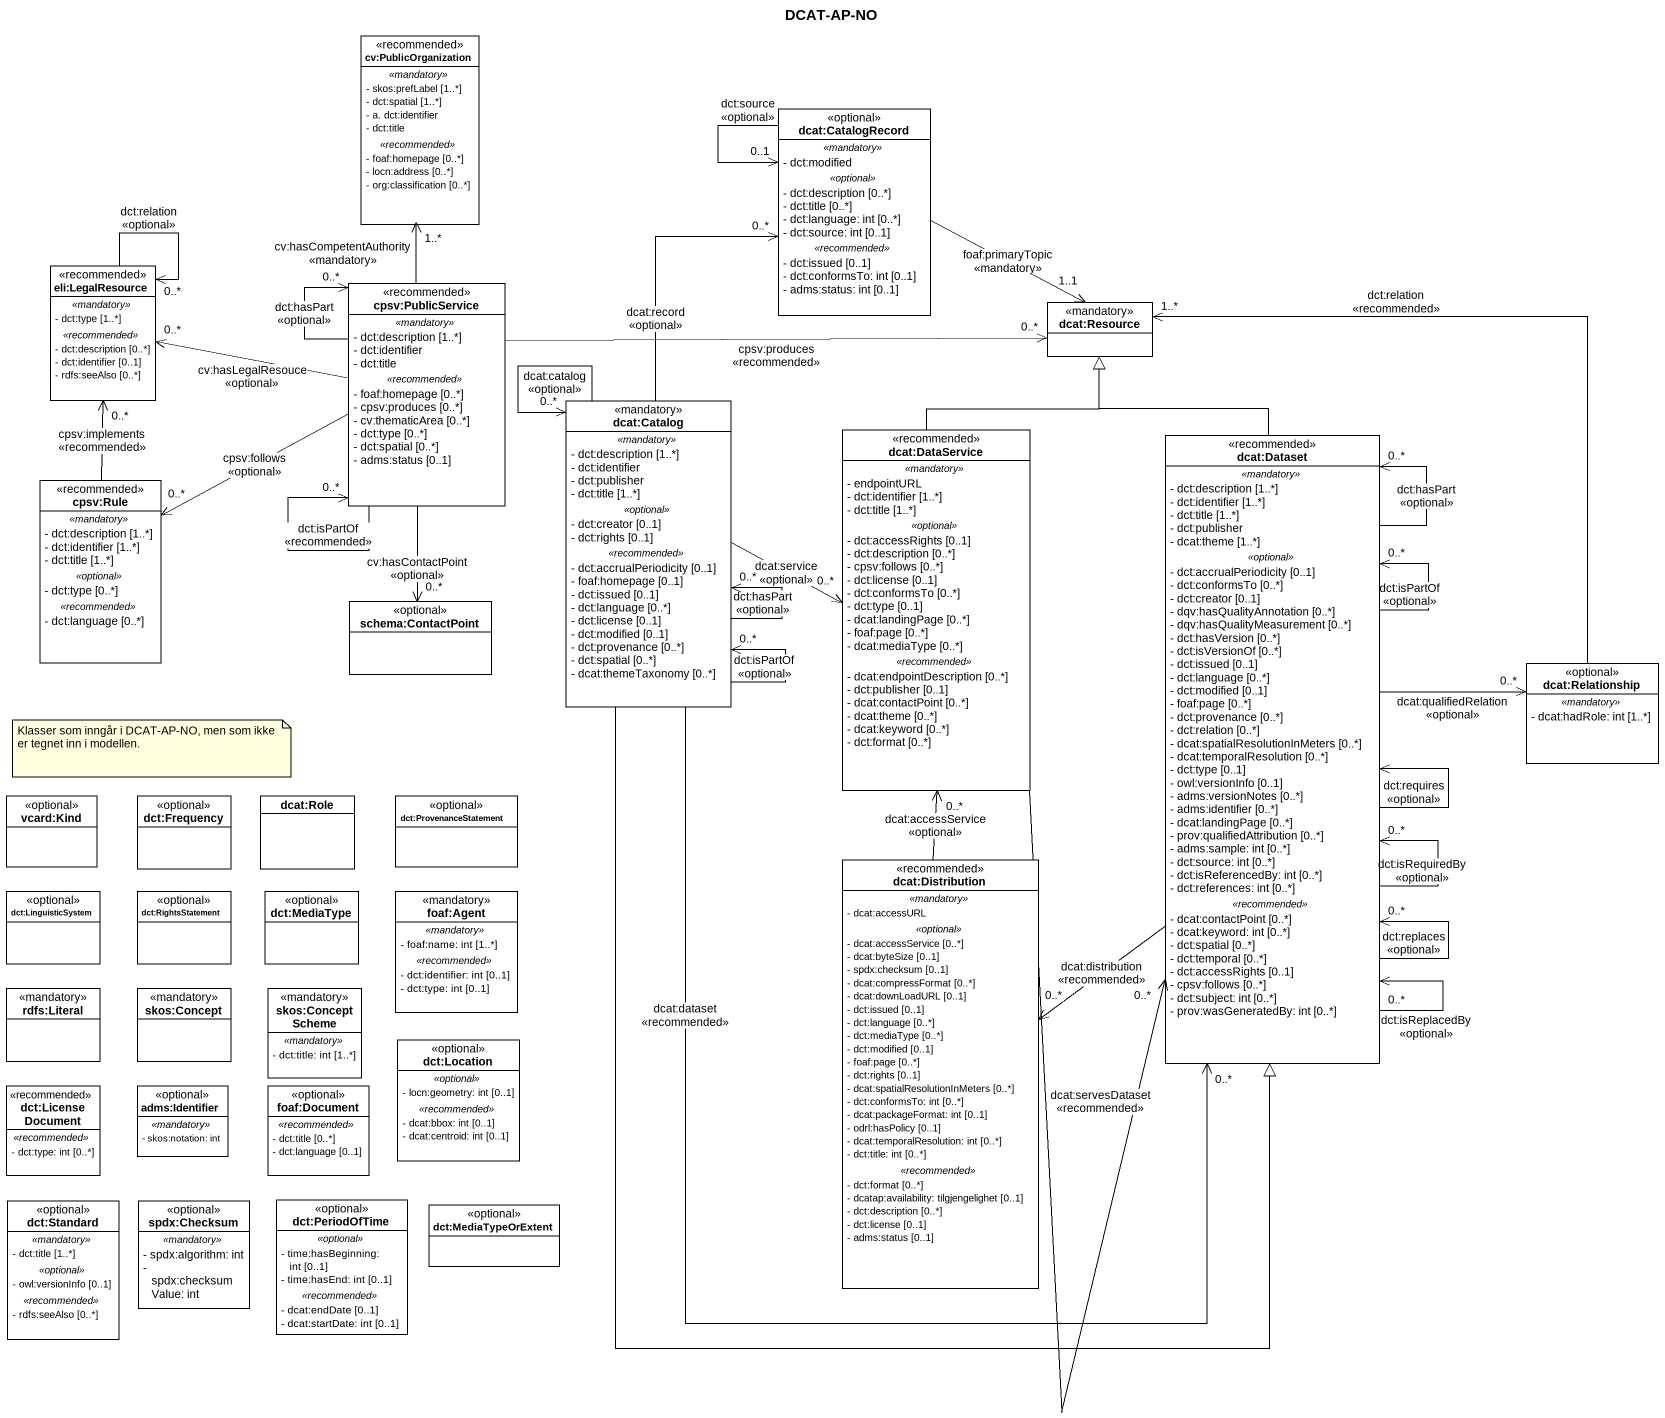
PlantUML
@startuml
title DCAT-AP-NO
hide circle
hide empty members
skinparam classAttributeIconSize 0
class "cv:PublicOrganization" as cv_PublicOrganization <<recommended>> #FFFFFF {
  .. <<mandatory>> ..
  - skos:prefLabel [1..*]
  - dct:spatial [1..*]
  - a. dct:identifier
  - dct:title
  .. <<recommended>> ..
  - foaf:homepage [0..*]
  - locn:address [0..*]
  - org:classification [0..*]
}
class "dcat:CatalogRecord" as dcat_CatalogRecord <<optional>> #FFFFFF {
  .. <<mandatory>> ..
  - dct:modified
  .. <<optional>> ..
  - dct:description [0..*]
  - dct:title [0..*]
  - dct:language: int [0..*]
  - dct:source: int [0..1]
  .. <<recommended>> ..
  - dct:issued [0..1]
  - dct:conformsTo: int [0..1]
  - adms:status: int [0..1]
}
class "eli:LegalResource" as eli_LegalResource <<recommended>> #FFFFFF {
  .. <<mandatory>> ..
  - dct:type [1..*]
  .. <<recommended>> ..
  - dct:description [0..*]
  - dct:identifier [0..1]
  - rdfs:seeAlso [0..*]
}
class "cpsv:PublicService" as cpsv_PublicService <<recommended>> #FFFFFF {
  .. <<mandatory>> ..
  - dct:description [1..*]
  - dct:identifier
  - dct:title
  .. <<recommended>> ..
  - foaf:homepage [0..*]
  - cpsv:produces [0..*]
  - cv:thematicArea [0..*]
  - dct:type [0..*]
  - dct:spatial [0..*]
  - adms:status [0..1]
}
class "dcat:Resource" as dcat_Resource <<mandatory>> #FFFFFF
class "dcat:Catalog" as dcat_Catalog <<mandatory>> #FFFFFF {
  .. <<mandatory>> ..
  - dct:description [1..*]
  - dct:identifier
  - dct:publisher
  - dct:title [1..*]
  .. <<optional>> ..
  - dct:creator [0..1]
  - dct:rights [0..1]
  .. <<recommended>> ..
  - dct:accrualPeriodicity [0..1]
  - foaf:homepage [0..1]
  - dct:issued [0..1]
  - dct:language [0..*]
  - dct:license [0..1]
  - dct:modified [0..1]
  - dct:provenance [0..*]
  - dct:spatial [0..*]
  - dcat:themeTaxonomy [0..*]
}
class "dcat:DataService" as dcat_DataService <<recommended>> #FFFFFF {
  .. <<mandatory>> ..
  - endpointURL
  - dct:identifier [1..*]
  - dct:title [1..*]
  .. <<optional>> ..
  - dct:accessRights [0..1]
  - dct:description [0..*]
  - cpsv:follows [0..*]
  - dct:license [0..1]
  - dct:conformsTo [0..*]
  - dct:type [0..1]
  - dcat:landingPage [0..*]
  - foaf:page [0..*]
  - dcat:mediaType [0..*]
  .. <<recommended>> ..
  - dcat:endpointDescription [0..*]
  - dct:publisher [0..1]
  - dcat:contactPoint [0..*]
  - dcat:theme [0..*]
  - dcat:keyword [0..*]
  - dct:format [0..*]
}
class "dcat:Dataset" as dcat_Dataset <<recommended>> #FFFFFF {
  .. <<mandatory>> ..
  - dct:description [1..*]
  - dct:identifier [1..*]
  - dct:title [1..*]
  - dct:publisher
  - dcat:theme [1..*]
  .. <<optional>> ..
  - dct:accrualPeriodicity [0..1]
  - dct:conformsTo [0..*]
  - dct:creator [0..1]
  - dqv:hasQualityAnnotation [0..*]
  - dqv:hasQualityMeasurement [0..*]
  - dct:hasVersion [0..*]
  - dct:isVersionOf [0..*]
  - dct:issued [0..1]
  - dct:language [0..*]
  - dct:modified [0..1]
  - foaf:page [0..*]
  - dct:provenance [0..*]
  - dct:relation [0..*]
  - dcat:spatialResolutionInMeters [0..*]
  - dcat:temporalResolution [0..*]
  - dct:type [0..1]
  - owl:versionInfo [0..1]
  - adms:versionNotes [0..*]
  - adms:identifier [0..*]
  - dcat:landingPage [0..*]
  - prov:qualifiedAttribution [0..*]
  - adms:sample: int [0..*]
  - dct:source: int [0..*]
  - dct:isReferencedBy: int [0..*]
  - dct:references: int [0..*]
  .. <<recommended>> ..
  - dcat:contactPoint [0..*]
  - dcat:keyword: int [0..*]
  - dct:spatial [0..*]
  - dct:temporal [0..*]
  - dct:accessRights [0..1]
  - cpsv:follows [0..*]
  - dct:subject: int [0..*]
  - prov:wasGeneratedBy: int [0..*]
}
class "cpsv:Rule" as cpsv_Rule <<recommended>> #FFFFFF {
  .. <<mandatory>> ..
  - dct:description [1..*]
  - dct:identifier [1..*]
  - dct:title [1..*]
  .. <<optional>> ..
  - dct:type [0..*]
  .. <<recommended>> ..
  - dct:language [0..*]
}
class "schema:ContactPoint" as schema_ContactPoint <<optional>> #FFFFFF
class "dcat:Relationship" as dcat_Relationship <<optional>> #FFFFFF {
  .. <<mandatory>> ..
  - dcat:hadRole: int [1..*]
}
class "vcard:Kind" as vcard_Kind <<optional>> #FFFFFF
class "dct:Frequency" as dct_Frequency <<optional>> #FFFFFF
class "dcat:Role" as dcat_Role #FFFFFF
class "dct:ProvenanceStatement" as dct_ProvenanceStatement <<optional>> #FFFFFF
class "dct:LinguisticSystem" as dct_LinguisticSystem <<optional>> #FFFFFF
class "dct:RightsStatement" as dct_RightsStatement <<optional>> #FFFFFF
class "dct:MediaType" as dct_MediaType <<optional>> #FFFFFF
class "foaf:Agent" as foaf_Agent <<mandatory>> #FFFFFF {
  .. <<mandatory>> ..
  - foaf:name: int [1..*]
  .. <<recommended>> ..
  - dct:identifier: int [0..1]
  - dct:type: int [0..1]
}
class "dcat:Distribution" as dcat_Distribution <<recommended>> #FFFFFF {
  .. <<mandatory>> ..
  - dcat:accessURL
  .. <<optional>> ..
  - dcat:accessService [0..*]
  - dcat:byteSize [0..1]
  - spdx:checksum [0..1]
  - dcat:compressFormat [0..*]
  - dcat:downLoadURL [0..1]
  - dct:issued [0..1]
  - dct:language [0..*]
  - dct:mediaType [0..*]
  - dct:modified [0..1]
  - foaf:page [0..*]
  - dct:rights [0..1]
  - dcat:spatialResolutionInMeters [0..*]
  - dct:conformsTo: int [0..*]
  - dcat:packageFormat: int [0..1]
  - odrl:hasPolicy [0..1]
  - dcat:temporalResolution: int [0..*]
  - dct:title: int [0..*]
  .. <<recommended>> ..
  - dct:format [0..*]
  - dcatap:availability: tilgjengelighet [0..1]
  - dct:description [0..*]
  - dct:license [0..1]
  - adms:status [0..1]
}
class "rdfs:Literal" as rdfs_Literal <<mandatory>> #FFFFFF
class "skos:Concept" as skos_Concept <<mandatory>> #FFFFFF
class "skos:ConceptScheme" as skos_ConceptScheme <<mandatory>> #FFFFFF {
  .. <<mandatory>> ..
  - dct:title: int [1..*]
}
class "dct:Location" as dct_Location <<optional>> #FFFFFF {
  .. <<optional>> ..
  - locn:geometry: int [0..1]
  .. <<recommended>> ..
  - dcat:bbox: int [0..1]
  - dcat:centroid: int [0..1]
}
class "dct:LicenseDocument" as dct_LicenseDocument <<recommended>> #FFFFFF {
  .. <<recommended>> ..
  - dct:type: int [0..*]
}
class "adms:Identifier" as adms_Identifier <<optional>> #FFFFFF {
  .. <<mandatory>> ..
  - skos:notation: int
}
class "foaf:Document" as foaf_Document <<optional>> #FFFFFF {
  .. <<recommended>> ..
  - dct:title [0..*]
  - dct:language [0..1]
}
class "dct:Standard" as dct_Standard <<optional>> #FFFFFF {
  .. <<mandatory>> ..
  - dct:title [1..*]
  .. <<optional>> ..
  - owl:versionInfo [0..1]
  .. <<recommended>> ..
  - rdfs:seeAlso [0..*]
}
class "spdx:Checksum" as spdx_Checksum <<optional>> #FFFFFF {
  .. <<mandatory>> ..
  - spdx:algorithm: int
  - spdx:checksumValue: int
}
class "dct:PeriodOfTime" as dct_PeriodOfTime <<optional>> #FFFFFF {
  .. <<optional>> ..
  - time:hasBeginning: int [0..1]
  - time:hasEnd: int [0..1]
  .. <<recommended>> ..
  - dcat:endDate [0..1]
  - dcat:startDate: int [0..1]
}
class "dct:MediaTypeOrExtent" as dct_MediaTypeOrExtent <<optional>> #FFFFFF
dcat_CatalogRecord --> "0..1" dcat_CatalogRecord : dct:source\n<<optional>>
dcat_CatalogRecord -right-> "1..1" dcat_Resource : foaf:primaryTopic\n<<mandatory>>
eli_LegalResource "0..*" <-- eli_LegalResource : dct:relation\n<<optional>>
cpsv_PublicService -up-> "1..*" cv_PublicOrganization : cv:hasCompetentAuthority\n<<mandatory>>
cpsv_PublicService -left-> "0..*" eli_LegalResource : cv:hasLegalResouce\n<<optional>>
cpsv_PublicService "0..*" <-- cpsv_PublicService : dct:hasPart\n<<optional>>
cpsv_PublicService "0..*" <-- cpsv_PublicService : dct:isPartOf\n<<recommended>>
cpsv_PublicService -right-> "0..*" dcat_Resource : cpsv:produces\n<<recommended>>
cpsv_PublicService --> "0..*" schema_ContactPoint : cv:hasContactPoint\n<<optional>>
dcat_Catalog -up-> "0..*" dcat_CatalogRecord : dcat:record\n<<optional>>
dcat_Catalog --> "0..*" dcat_Catalog : dct:isPartOf\n<<optional>>
dcat_Catalog --> "0..*" dcat_Catalog : dct:hasPart\n<<optional>>
dcat_Catalog --> "0..*" dcat_Catalog : dcat:catalog\n<<optional>>
dcat_Catalog -right-> "0..*" dcat_DataService : dcat:service\n<<optional>>
dcat_Catalog -right-> "0..*" dcat_Dataset : dcat:dataset\n<<recommended>>
dcat_Catalog -right-|> dcat_Dataset
dcat_DataService -up-|> dcat_Resource
dcat_DataService -right-> "0..*" dcat_Dataset : dcat:servesDataset\n<<recommended>>
dcat_Dataset -up-|> dcat_Resource
dcat_Dataset --> "0..*" dcat_Dataset : dct:isPartOf\n<<optional>>
dcat_Dataset --> "0..*" dcat_Dataset : dct:hasPart\n<<optional>>
dcat_Dataset --> "0..*" dcat_Dataset : dct:isRequiredBy\n<<optional>>
dcat_Dataset --> "0..*" dcat_Dataset : dct:replaces\n<<optional>>
dcat_Dataset "0..*" --> dcat_Dataset : dct:isReplacedBy\n<<optional>>
dcat_Dataset --> dcat_Dataset : dct:requires\n<<optional>>
dcat_Dataset -right-> "0..*" dcat_Relationship : dcat:qualifiedRelation\n<<optional>>
dcat_Dataset --> "0..*" dcat_Distribution : dcat:distribution\n<<recommended>>
cpsv_Rule -up-> "0..*" eli_LegalResource : cpsv:implements\n<<recommended>>
cpsv_Rule "0..*" <-right- cpsv_PublicService : cpsv:follows\n<<optional>>
dcat_Relationship -up-> "1..*" dcat_Resource : dct:relation\n<<recommended>>
dcat_Distribution -up-> "0..*" dcat_DataService : dcat:accessService\n<<optional>>
note as N1
  Klasser som inngår i DCAT-AP-NO, men som ikke er tegnet inn i modellen.
end note
@enduml
